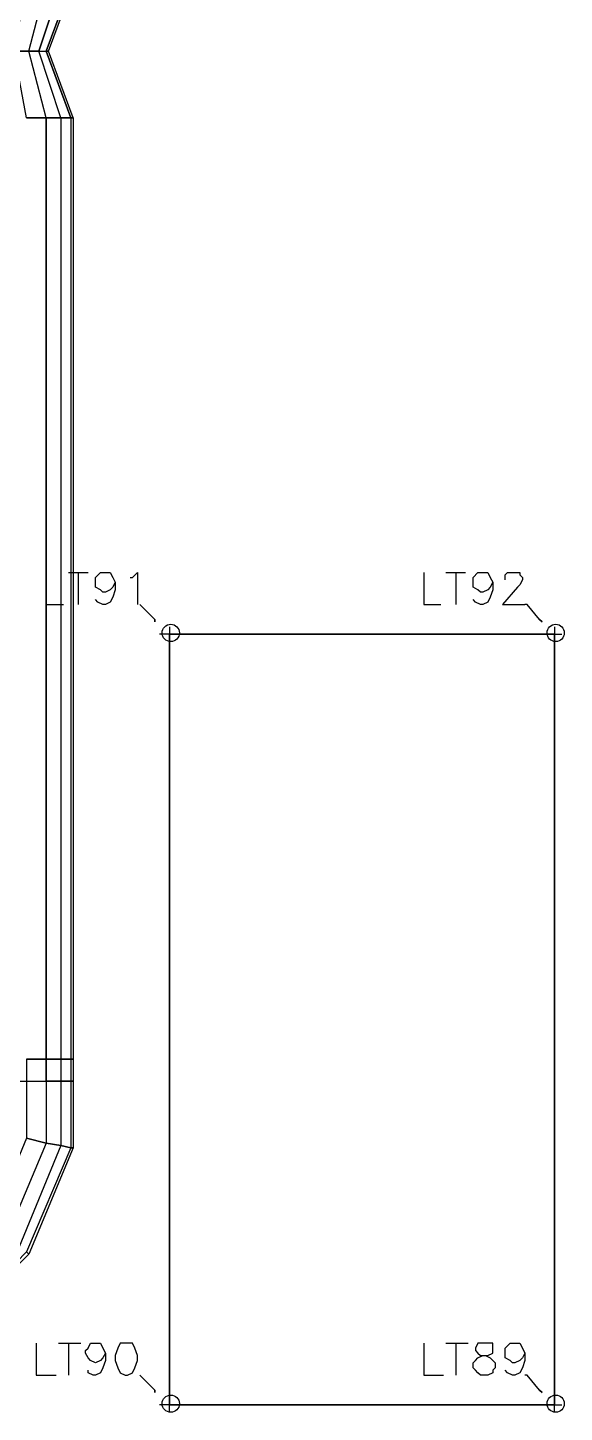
# Model space of a CAD drawing. Header units: metres. Extents: x 114 to 218, y 8 to 180.
# Drawn here: x 192.21 to 195.55, y 139.45 to 148.07 of the extents above; entities that cross this region are included whole.
import ezdxf

# ---------------------------------------------------------------- set-up
doc = ezdxf.new("R2010")
doc.units = ezdxf.units.M
doc.header["$MEASUREMENT"] = 0
for name, color, linetype in [('E-LIGHT', 7, 'Continuous'), ('E-LIGHT-CLRANCE', 7, 'Continuous'), ('E-TFP-LIGHT', 7, 'Continuous'), ('M-SA2S-Flex', 7, 'Continuous'), ('M-SA2S-Round', 7, 'Continuous')]:
    doc.layers.add(name, color=color, linetype=linetype)

msp = doc.modelspace()

# ---------------------------------------------------------------- linework, layer by layer
at = {"layer": 'E-LIGHT', "color": 5, "true_color": 0x0000ff}
for points in [[(195.4914, 139.4917), (193.0919, 139.4917), (193.0919, 144.2908), (195.4914, 144.2908), (193.0919, 144.2908), (193.0919, 139.4917), (195.4914, 139.4917)], [(193.0919, 144.2908), (193.0919, 144.2908)], [(193.0919, 144.2908), (193.0919, 144.2908)], [(195.4914, 144.2908), (195.4914, 139.4917), (195.4914, 144.2908)], [(195.4914, 144.2908), (195.4914, 144.2908)], [(195.4914, 144.2908), (195.4914, 144.2908)], [(193.0919, 139.4917), (193.0919, 139.4917)], [(193.0919, 139.4917), (193.0919, 139.4917)], [(195.4914, 139.4917), (195.4914, 139.4917)], [(195.4914, 139.4917), (195.4914, 139.4917)]]:
    msp.add_lwpolyline(points, dxfattribs=at)
at = {"layer": 'E-LIGHT-CLRANCE', "color": 150, "true_color": 0x007fff}
for points in [[(195.4914, 139.4917), (193.0919, 139.4917), (193.0919, 144.2908), (195.4914, 144.2908), (193.0919, 144.2908), (193.0919, 139.4917), (195.4914, 139.4917)], [(193.0919, 144.2908), (193.0919, 144.2908)], [(193.0919, 144.2908), (193.0919, 144.2908)], [(195.4914, 144.2908), (195.4914, 139.4917), (195.4914, 144.2908)], [(195.4914, 144.2908), (195.4914, 144.2908)], [(195.4914, 144.2908), (195.4914, 144.2908)], [(193.0919, 139.4917), (193.0919, 139.4917)], [(193.0919, 139.4917), (193.0919, 139.4917)], [(195.4914, 139.4917), (195.4914, 139.4917)], [(195.4914, 139.4917), (195.4914, 139.4917)]]:
    msp.add_lwpolyline(points, dxfattribs=at)
at = {"layer": 'E-TFP-LIGHT', "color": 5, "true_color": 0x0000ff}
for points in [[(192.3228, 144.6754), (192.3228, 144.4754), (192.4305, 144.4754)], [(192.4612, 144.6754), (192.5843, 144.6754)], [(192.5228, 144.6754), (192.5228, 144.4754)], [(192.7535, 144.6138), (192.7381, 144.5831), (192.7227, 144.5677), (192.692, 144.5523), (192.6766, 144.5523), (192.6612, 144.5677), (192.6304, 144.5831), (192.6304, 144.6138), (192.6304, 144.6292), (192.6304, 144.6446), (192.6612, 144.6754), (192.6766, 144.6754), (192.692, 144.6754), (192.7227, 144.6754), (192.7381, 144.6446), (192.7535, 144.6138), (192.7535, 144.5677), (192.7381, 144.5215), (192.7227, 144.4908), (192.692, 144.4754), (192.6766, 144.4754), (192.6458, 144.4908), (192.6304, 144.5061)], [(192.8458, 144.6446), (192.8612, 144.6446), (192.8919, 144.6754), (192.8919, 144.4754)], [(194.6762, 144.6754), (194.6762, 144.4754), (194.7839, 144.4754)], [(194.8146, 144.6754), (194.9377, 144.6754)], [(194.8762, 144.6754), (194.8762, 144.4754)], [(195.1069, 144.6138), (195.0915, 144.5831), (195.0761, 144.5677), (195.0453, 144.5523), (195.03, 144.5523), (195.0146, 144.5677), (194.9838, 144.5831), (194.9838, 144.6138), (194.9838, 144.6292), (194.9838, 144.6446), (195.0146, 144.6754), (195.03, 144.6754), (195.0453, 144.6754), (195.0761, 144.6754), (195.0915, 144.6446), (195.1069, 144.6138), (195.1069, 144.5677), (195.0915, 144.5215), (195.0761, 144.4908), (195.0453, 144.4754), (195.03, 144.4754), (194.9992, 144.4908), (194.9838, 144.5061)], [(195.1838, 144.6292), (195.1838, 144.6446), (195.1838, 144.66), (195.1992, 144.6754), (195.2146, 144.6754), (195.2607, 144.6754), (195.2761, 144.6754), (195.2761, 144.66), (195.2915, 144.6446), (195.2915, 144.6292), (195.2761, 144.5984), (195.2607, 144.5831), (195.1684, 144.4754), (195.3069, 144.4754)], [(192.9996, 144.3831), (192.9073, 144.4754)], [(195.3991, 144.3831), (195.3222, 144.4754), (195.3069, 144.4754)], [(192.9996, 144.3831), (192.9996, 144.3677), (192.9996, 144.3677), (192.9996, 144.3831), (192.9996, 144.3831)], [(193.0919, 144.3369), (193.0919, 144.2908), (193.138, 144.2908)], [(195.3991, 144.3831), (195.4145, 144.3677), (195.4145, 144.3677), (195.3991, 144.3831), (195.3991, 144.3831)], [(195.4914, 144.3369), (195.4914, 144.2908), (195.5376, 144.2908)], [(193.0919, 144.2447), (193.0919, 144.2908), (193.0303, 144.2908)], [(193.0919, 144.2908), (193.0919, 144.2908)], [(193.0919, 144.2908), (193.0919, 144.2908)], [(193.138, 144.2908), (193.138, 144.2908)], [(195.4914, 144.2447), (195.4914, 144.2908), (195.4453, 144.2908)], [(195.4914, 144.2908), (195.4914, 144.2908)], [(195.4914, 144.2908), (195.4914, 144.2908)], [(195.5376, 144.2908), (195.5376, 144.2908)], [(192.2613, 139.8763), (192.2613, 139.6763), (192.3843, 139.6763)], [(192.3997, 139.8763), (192.5381, 139.8763)], [(192.4612, 139.8763), (192.4612, 139.6763)], [(192.692, 139.8147), (192.6766, 139.784), (192.6612, 139.7686), (192.6304, 139.7532), (192.5997, 139.7686), (192.5843, 139.784), (192.5689, 139.8147), (192.5689, 139.8301), (192.5843, 139.8455), (192.5997, 139.8763), (192.6304, 139.8763), (192.6612, 139.8763), (192.6766, 139.8455), (192.692, 139.8147), (192.692, 139.7686), (192.6766, 139.7224), (192.6612, 139.6917), (192.6304, 139.6763), (192.6151, 139.6763), (192.5843, 139.6917), (192.5843, 139.707)], [(192.815, 139.8763), (192.7842, 139.8763), (192.7689, 139.8455), (192.7535, 139.7993), (192.7535, 139.7686), (192.7689, 139.7224), (192.7842, 139.6917), (192.815, 139.6763), (192.8304, 139.6763), (192.8612, 139.6917), (192.8765, 139.7224), (192.8919, 139.7686), (192.8919, 139.7993), (192.8765, 139.8455), (192.8612, 139.8763), (192.8304, 139.8763), (192.815, 139.8763)], [(194.6762, 139.8763), (194.6762, 139.6763), (194.7993, 139.6763)], [(194.8146, 139.8763), (194.9531, 139.8763)], [(194.8762, 139.8763), (194.8762, 139.6763)], [(195.03, 139.8763), (195.0146, 139.8763), (194.9992, 139.8455), (194.9992, 139.8301), (195.0146, 139.8147), (195.03, 139.7993), (195.0607, 139.7993), (195.0915, 139.784), (195.1069, 139.7686), (195.1223, 139.7532), (195.1223, 139.7224), (195.1069, 139.707), (195.1069, 139.6917), (195.0761, 139.6763), (195.03, 139.6763), (195.0146, 139.6917), (194.9992, 139.707), (194.9838, 139.7224), (194.9838, 139.7532), (194.9992, 139.7686), (195.0146, 139.784), (195.0453, 139.7993), (195.0761, 139.7993), (195.1069, 139.8147), (195.1069, 139.8301), (195.1069, 139.8455), (195.1069, 139.8763), (195.0761, 139.8763), (195.03, 139.8763)], [(195.3069, 139.8147), (195.2915, 139.784), (195.2761, 139.7686), (195.2453, 139.7532), (195.2299, 139.7532), (195.2146, 139.7686), (195.1838, 139.784), (195.1838, 139.8147), (195.1838, 139.8301), (195.1838, 139.8455), (195.2146, 139.8763), (195.2299, 139.8763), (195.2453, 139.8763), (195.2761, 139.8763), (195.2915, 139.8455), (195.3069, 139.8147), (195.3069, 139.7686), (195.2915, 139.7224), (195.2761, 139.6917), (195.2453, 139.6763), (195.2299, 139.6763), (195.1992, 139.6917), (195.1838, 139.707)], [(192.9996, 139.584), (192.9073, 139.6763)], [(195.3991, 139.584), (195.3222, 139.6763), (195.3069, 139.6763)], [(192.9996, 139.584), (192.9996, 139.5686), (192.9996, 139.5686), (192.9996, 139.584), (192.9996, 139.584)], [(195.3991, 139.584), (195.4145, 139.5686), (195.4145, 139.5686), (195.3991, 139.584), (195.3991, 139.584)], [(193.0919, 139.5379), (193.0919, 139.4917), (193.138, 139.4917)], [(195.4914, 139.5379), (195.4914, 139.4917), (195.5376, 139.4917)], [(193.0919, 139.4456), (193.0919, 139.4917), (193.0303, 139.4917)], [(193.0919, 139.4917), (193.0919, 139.4917)], [(193.0919, 139.4917), (193.0919, 139.4917)], [(193.138, 139.4917), (193.138, 139.4917)], [(195.4914, 139.4456), (195.4914, 139.4917), (195.4453, 139.4917)], [(195.4914, 139.4917), (195.4914, 139.4917)], [(195.4914, 139.4917), (195.4914, 139.4917)], [(195.5376, 139.4917), (195.5376, 139.4917)]]:
    msp.add_lwpolyline(points, dxfattribs=at)
for centre in [(193.0996, 144.2985), (195.4991, 144.2985), (193.0996, 139.4994), (195.4991, 139.4994)]:
    msp.add_circle(centre, 0.0538, dxfattribs=at)
at = {"layer": 'M-SA2S-Flex', "color": 5, "true_color": 0x0000ff}
for points in [[(192.2766, 148.7669), (192.4151, 148.3362), (192.4766, 148.3362), (192.3228, 147.9209), (192.3382, 147.9209), (192.492, 148.3362), (192.4766, 148.3362), (192.3228, 148.7669)], [(192.2151, 147.9209), (192.1228, 147.9209), (192.1997, 148.3362)], [(192.1228, 147.9209), (192.2151, 147.9209), (192.3228, 148.3362)], [(192.2766, 147.9209), (192.2151, 147.9209), (192.3228, 148.3362)], [(192.2151, 147.9209), (192.2766, 147.9209), (192.4151, 148.3362)], [(192.4151, 148.3362), (192.2766, 147.9209), (192.3228, 147.9209), (192.4766, 147.5056), (192.492, 147.5056), (192.3382, 147.9209), (192.3228, 147.9209), (192.4766, 148.3362)], [(192.3228, 147.5056), (192.1997, 147.5056), (192.1228, 147.9209)], [(192.1997, 147.5056), (192.3228, 147.5056), (192.2151, 147.9209)], [(192.4151, 147.5056), (192.3228, 147.5056), (192.2151, 147.9209)], [(192.2151, 147.9209), (192.2151, 147.9209)], [(192.2151, 147.9209), (192.2151, 147.9209)], [(192.4766, 147.5056), (192.4151, 147.5056), (192.2766, 147.9209)], [(192.3228, 147.5056), (192.4151, 147.5056), (192.2766, 147.9209)], [(192.2766, 147.9209), (192.3228, 147.9209)], [(192.2766, 147.9209), (192.2766, 147.9209)], [(192.2766, 147.9209), (192.2766, 147.9209)], [(192.492, 147.5056), (192.4766, 147.5056), (192.3228, 147.9209)], [(192.3228, 147.9209), (192.3228, 147.9209)], [(192.3228, 147.9209), (192.3228, 147.9209)], [(192.3382, 147.9209), (192.3382, 147.9209)], [(192.3228, 147.5056), (192.3228, 147.5056)], [(192.3228, 147.5056), (192.3228, 147.5056)], [(192.4151, 147.5056), (192.4766, 147.5056)], [(192.4151, 147.5056), (192.4151, 147.5056)], [(192.4151, 147.5056), (192.4151, 147.5056)], [(192.4766, 147.5056), (192.4766, 147.5056)], [(192.4766, 147.5056), (192.4766, 147.5056)], [(192.492, 147.5056), (192.492, 147.5056)]]:
    msp.add_lwpolyline(points, dxfattribs=at)
at = {"layer": 'M-SA2S-Round', "color": 5, "true_color": 0x0000ff}
for points in [[(192.1997, 147.5056), (192.3228, 147.5056), (192.4151, 147.5056), (192.4766, 147.5056), (192.492, 147.5056), (192.4766, 147.5056), (192.4151, 147.5056), (192.3228, 147.5056), (192.1997, 147.5056)], [(192.1997, 141.5067), (192.3228, 141.5067), (192.3228, 147.5056)], [(192.3228, 147.5056), (192.3228, 141.5067)], [(192.3228, 147.5056), (192.3228, 147.5056)], [(192.3228, 147.5056), (192.3228, 147.5056)], [(192.4151, 147.5056), (192.4151, 141.5067)], [(192.4151, 147.5056), (192.4151, 141.5067)], [(192.4151, 147.5056), (192.4151, 147.5056)], [(192.4151, 147.5056), (192.4151, 147.5056)], [(192.4766, 147.5056), (192.4766, 141.5067)], [(192.4766, 147.5056), (192.4766, 141.5067)], [(192.4766, 147.5056), (192.4766, 147.5056)], [(192.4766, 147.5056), (192.4766, 147.5056)], [(192.492, 147.5056), (192.492, 141.5067)], [(192.492, 147.5056), (192.492, 147.5056)], [(192.1997, 141.6451), (192.3228, 141.6451), (192.3228, 141.1222)], [(192.3228, 141.6451), (192.1997, 141.6451), (192.1997, 141.1529)], [(192.3228, 141.6451), (192.4151, 141.6451), (192.4151, 141.1068)], [(192.4151, 141.6451), (192.3228, 141.6451), (192.3228, 141.1222)], [(192.3228, 141.6451), (192.3228, 141.6451)], [(192.3228, 141.6451), (192.3228, 141.6451)], [(192.4151, 141.6451), (192.4766, 141.6451), (192.4766, 141.0914)], [(192.4766, 141.6451), (192.4151, 141.6451), (192.4151, 141.1068)], [(192.4151, 141.6451), (192.4151, 141.6451)], [(192.4151, 141.6451), (192.4151, 141.6451)], [(192.4766, 141.6451), (192.492, 141.6451), (192.492, 141.0914)], [(192.492, 141.6451), (192.4766, 141.6451), (192.4766, 141.0914)], [(192.4766, 141.6451), (192.4766, 141.6451)], [(192.4766, 141.6451), (192.4766, 141.6451)], [(192.492, 141.6451), (192.492, 141.6451)], [(191.8921, 141.5067), (191.7383, 141.5067), (191.5999, 141.5067), (191.4768, 141.5067), (191.3691, 141.5067), (191.3076, 141.5067), (191.2922, 141.5067), (191.3076, 141.5067), (191.3691, 141.5067), (191.4768, 141.5067), (191.5999, 141.5067), (191.7383, 141.5067), (191.8921, 141.5067), (192.0459, 141.5067), (192.1997, 141.5067), (192.3228, 141.5067), (192.4151, 141.5067), (192.4766, 141.5067), (192.492, 141.5067), (192.4766, 141.5067), (192.4151, 141.5067), (192.3228, 141.5067)], [(192.3228, 141.5067), (192.3228, 141.5067)], [(192.3228, 141.5067), (192.3228, 141.5067)], [(192.4151, 141.5067), (192.4151, 141.5067)], [(192.4151, 141.5067), (192.4151, 141.5067)], [(192.4766, 141.5067), (192.4766, 141.5067)], [(192.4766, 141.5067), (192.4766, 141.5067)], [(192.492, 141.5067), (192.492, 141.5067)], [(192.3228, 141.1222), (192.1997, 141.1529), (191.969, 140.5992)], [(192.1997, 141.1529), (192.3228, 141.1222), (192.0767, 140.5377)], [(192.4151, 141.1068), (192.3228, 141.1222), (192.0767, 140.5377)], [(192.3228, 141.1222), (192.4151, 141.1068), (192.1536, 140.4761)], [(192.4766, 141.0914), (192.4151, 141.1068), (192.1536, 140.4761)], [(192.4151, 141.1068), (192.4766, 141.0914), (192.1997, 140.4454)], [(192.492, 141.0914), (192.4766, 141.0914), (192.1997, 140.4454)], [(192.4766, 141.0914), (192.492, 141.0914), (192.2151, 140.43)], [(192.3228, 141.1222), (192.3228, 141.1222)], [(192.3228, 141.1222), (192.3228, 141.1222)], [(192.4151, 141.1068), (192.4151, 141.1068)], [(192.4151, 141.1068), (192.4151, 141.1068)], [(192.4766, 141.0914), (192.4766, 141.0914)], [(192.4766, 141.0914), (192.4766, 141.0914)], [(192.492, 141.0914), (192.492, 141.0914)], [(192.1997, 140.4454), (192.2151, 140.43), (191.7075, 139.9224)], [(192.2151, 140.43), (192.1997, 140.4454), (191.7075, 139.9378)], [(192.2151, 140.43), (192.2151, 140.43)]]:
    msp.add_lwpolyline(points, dxfattribs=at)

doc.saveas('drawing.dxf')
